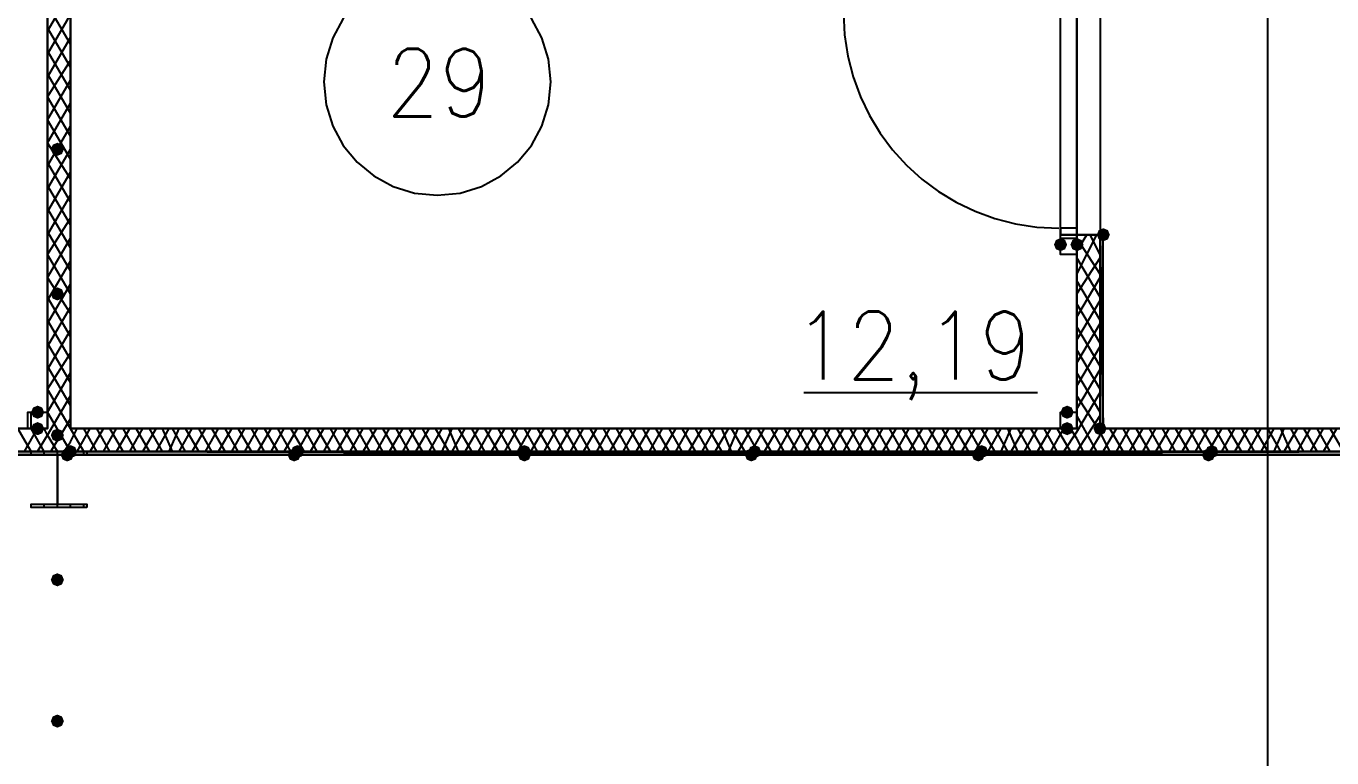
# Model space of a CAD drawing. Header units: millimetres. Extents: x 0 to 420, y 0 to 297.
# Drawn here: x 224.47 to 241.28, y 182.07 to 191.49 of the extents above; entities that cross this region are included whole.
import ezdxf

# ---------------------------------------------------------------- set-up
doc = ezdxf.new("R2010")
doc.units = ezdxf.units.MM
doc.layers.get('0').update_dxf_attribs({"linetype": 'CONTINUOUS'})
doc.styles.get("Standard").update_dxf_attribs({"font": 'STANDARD'})

msp = doc.modelspace()

# ---------------------------------------------------------------- hatches: boundary and pattern name
at = {"true_color": 0x000007}
for points in [[(224.959333, 189.907333), (224.934463, 189.847537), (224.874667, 189.822667), (224.814871, 189.847537), (224.79, 189.907333), (224.814871, 189.967129), (224.874667, 189.992), (224.934462, 189.967129)], [(237.871, 188.679667), (237.846129, 188.619871), (237.786333, 188.595), (237.726538, 188.619871), (237.701667, 188.679667), (237.726537, 188.739462), (237.786333, 188.764333), (237.846129, 188.739463)], [(238.082667, 188.679667), (238.057796, 188.619871), (237.998, 188.595), (237.938204, 188.619871), (237.913333, 188.679667), (237.938204, 188.739462), (237.998, 188.764333), (238.057796, 188.739463)], [(224.959333, 188.044667), (224.934463, 187.984871), (224.874667, 187.96), (224.814871, 187.984871), (224.79, 188.044667), (224.814871, 188.104462), (224.874667, 188.129333), (224.934462, 188.104463)], [(224.705333, 186.520667), (224.680462, 186.460871), (224.620667, 186.436), (224.560871, 186.460871), (224.536, 186.520667), (224.560871, 186.580462), (224.620667, 186.605333), (224.680462, 186.580463)], [(237.955667, 186.520667), (237.930796, 186.460871), (237.871, 186.436), (237.811204, 186.460871), (237.786333, 186.520667), (237.811204, 186.580462), (237.871, 186.605333), (237.930796, 186.580463)], [(224.705333, 186.309), (224.680462, 186.249204), (224.620667, 186.224333), (224.560871, 186.249204), (224.536, 186.309), (224.560871, 186.368796), (224.620667, 186.393667), (224.680462, 186.368796)], [(237.955667, 186.309), (237.930796, 186.249204), (237.871, 186.224333), (237.811204, 186.249204), (237.786333, 186.309), (237.811204, 186.368796), (237.871, 186.393667), (237.930796, 186.368796)], [(224.959333, 186.224333), (224.934463, 186.164537), (224.874667, 186.139667), (224.814871, 186.164537), (224.79, 186.224333), (224.814871, 186.284129), (224.874667, 186.309), (224.934462, 186.284129)], [(225.128667, 186.012667), (225.103796, 185.952871), (225.044, 185.928), (224.984204, 185.952871), (224.959333, 186.012667), (224.984204, 186.072462), (225.044, 186.097333), (225.103796, 186.072463)], [(224.959333, 184.361667), (224.934463, 184.301871), (224.874667, 184.277), (224.814871, 184.301871), (224.79, 184.361667), (224.814871, 184.421462), (224.874667, 184.446333), (224.934462, 184.421463)], [(224.959333, 182.541333), (224.934463, 182.481537), (224.874667, 182.456667), (224.814871, 182.481537), (224.79, 182.541333), (224.814871, 182.601129), (224.874667, 182.626), (224.934462, 182.601129)]]:
    msp.add_hatch(color=0, dxfattribs=at).paths.add_polyline_path(points, flags=0)
at = {"true_color": 0x0000fe}
for points in [[(238.421333, 188.806667), (238.396462, 188.746871), (238.336667, 188.722), (238.276871, 188.746871), (238.252, 188.806667), (238.276871, 188.866462), (238.336667, 188.891333), (238.396462, 188.866463)], [(238.379, 186.309), (238.354129, 186.249204), (238.294333, 186.224333), (238.234537, 186.249204), (238.209667, 186.309), (238.234537, 186.368796), (238.294333, 186.393667), (238.354129, 186.368796)], [(238.379, 186.309), (238.354129, 186.249204), (238.294333, 186.224333), (238.234537, 186.249204), (238.209667, 186.309), (238.234537, 186.368796), (238.294333, 186.393667), (238.354129, 186.368796)], [(225.086333, 185.970333), (225.061462, 185.910537), (225.001667, 185.885667), (224.941871, 185.910537), (224.917, 185.970333), (224.941871, 186.030129), (225.001667, 186.055), (225.061462, 186.030129)], [(225.128667, 186.012667), (225.103796, 185.952871), (225.044, 185.928), (224.984204, 185.952871), (224.959333, 186.012667), (224.984204, 186.072462), (225.044, 186.097333), (225.103796, 186.072463)], [(228.007333, 185.970333), (227.982463, 185.910537), (227.922667, 185.885667), (227.862871, 185.910537), (227.838, 185.970333), (227.862871, 186.030129), (227.922667, 186.055), (227.982462, 186.030129)], [(228.049667, 186.012667), (228.024796, 185.952871), (227.965, 185.928), (227.905204, 185.952871), (227.880333, 186.012667), (227.905204, 186.072462), (227.965, 186.097333), (228.024796, 186.072463)], [(230.970667, 186.012667), (230.945796, 185.952871), (230.886, 185.928), (230.826204, 185.952871), (230.801333, 186.012667), (230.826204, 186.072462), (230.886, 186.097333), (230.945796, 186.072463)], [(230.970667, 185.970333), (230.945796, 185.910537), (230.886, 185.885667), (230.826204, 185.910537), (230.801333, 185.970333), (230.826204, 186.030129), (230.886, 186.055), (230.945796, 186.030129)], [(233.891667, 185.970333), (233.866796, 185.910537), (233.807, 185.885667), (233.747204, 185.910537), (233.722333, 185.970333), (233.747204, 186.030129), (233.807, 186.055), (233.866796, 186.030129)], [(233.934, 186.012667), (233.909129, 185.952871), (233.849333, 185.928), (233.789537, 185.952871), (233.764667, 186.012667), (233.789537, 186.072462), (233.849333, 186.097333), (233.909129, 186.072463)], [(236.812667, 185.970333), (236.787796, 185.910537), (236.728, 185.885667), (236.668204, 185.910537), (236.643333, 185.970333), (236.668204, 186.030129), (236.728, 186.055), (236.787796, 186.030129)], [(236.855, 186.012667), (236.830129, 185.952871), (236.770333, 185.928), (236.710538, 185.952871), (236.685667, 186.012667), (236.710537, 186.072462), (236.770333, 186.097333), (236.830129, 186.072463)], [(239.776, 185.970333), (239.751129, 185.910537), (239.691333, 185.885667), (239.631538, 185.910537), (239.606667, 185.970333), (239.631537, 186.030129), (239.691333, 186.055), (239.751129, 186.030129)], [(239.818333, 186.012667), (239.793462, 185.952871), (239.733667, 185.928), (239.673871, 185.952871), (239.649, 186.012667), (239.673871, 186.072462), (239.733667, 186.097333), (239.793462, 186.072463)]]:
    msp.add_hatch(color=0, dxfattribs=at).paths.add_polyline_path(points, flags=0)
at = {"true_color": 0x000007}
h = msp.add_hatch(color=0, dxfattribs=at)
h.paths.add_polyline_path([(238.336667, 188.806667), (238.294333, 188.806667), (238.336667, 186.309)], flags=0)
h.paths.add_polyline_path([(238.294333, 188.806667), (238.336667, 186.309), (238.294333, 186.309)], flags=0)
h = msp.add_hatch(color=0, dxfattribs=at)
h.paths.add_polyline_path([(225.001667, 186.012667), (217.635667, 186.012667), (225.001667, 185.970333)], flags=0)
h.paths.add_polyline_path([(217.635667, 186.012667), (225.001667, 185.970333), (217.635667, 185.970333)], flags=0)
h = msp.add_hatch(color=0, dxfattribs=at)
h.paths.add_polyline_path([(242.612333, 186.012667), (225.044, 186.012667), (242.612333, 185.970333)], flags=0)
h.paths.add_polyline_path([(225.044, 186.012667), (242.612333, 185.970333), (225.044, 185.970333)], flags=0)

# ---------------------------------------------------------------- linework, layer by layer
at = {"color": 0, "true_color": 0x00002b}
msp.add_lwpolyline([(207.645, 186.309), (224.747667, 186.309), (224.747667, 220.810667), (207.645, 220.810667)], close=True, dxfattribs=at)
at = {"color": 0, "true_color": 0x000005}
msp.add_lwpolyline([(133.011334, 138.006666), (237.236001, 138.006666), (243.924667, 138.006666), (243.924667, 144.060333), (260.942667, 144.060333), (260.942667, 138.006666), (372.745, 138.006666), (372.745, 186.732333), (265.091334, 186.732333), (258.487334, 186.732333), (258.487334, 163.279666), (257.979334, 163.279666), (257.979334, 181.017333), (251.079001, 181.017333), (240.453334, 181.017333), (240.453334, 202.988333), (236.177667, 202.988333), (235.204001, 202.988333), (222.800334, 202.988333), (222.800334, 186.732333), (125.560668, 186.732333)], dxfattribs=at)
at = {"color": 0, "true_color": 0x000007}
for points in [[(225.044, 186.309), (225.044, 202.692), (224.747667, 202.692), (224.747667, 186.309)], [(231.224667, 190.775167), (231.194995, 191.06951), (231.109894, 191.343662), (230.975238, 191.591749), (230.796899, 191.807899), (230.580749, 191.986238), (230.332662, 192.120894), (230.05851, 192.205995), (229.764167, 192.235667), (229.469823, 192.205995), (229.195671, 192.120894), (228.947584, 191.986238), (228.731434, 191.807899), (228.553095, 191.591749), (228.418439, 191.343662), (228.333339, 191.06951), (228.303667, 190.775167)], [(224.747667, 191.431333), (225.044, 191.939333)], [(225.044, 191.262), (224.747667, 191.77)], [(224.747667, 191.135), (225.044, 191.643)], [(234.992333, 191.664167), (235.006649, 191.380658), (235.048667, 191.10534), (235.116993, 190.839605), (235.210234, 190.584849), (235.326996, 190.342463), (235.465886, 190.113843), (235.625509, 189.900381), (235.804472, 189.703472), (236.001381, 189.524509), (236.214843, 189.364886), (236.443463, 189.225996), (236.685849, 189.109234), (236.940605, 189.015993), (237.20634, 188.947667), (237.481658, 188.905649), (237.765167, 188.891333)], [(237.786333, 190.246), (237.786333, 191.727667), (237.871, 191.727667)], [(237.871, 191.727667), (237.998, 191.727667), (237.998, 190.246)], [(225.044, 190.965667), (224.747667, 191.473667)], [(224.747667, 190.838667), (225.044, 191.346667)], [(225.044, 190.669333), (224.747667, 191.177333)], [(224.747667, 190.584667), (225.044, 191.050333)], [(225.044, 190.373), (224.747667, 190.881)], [(224.747667, 190.288333), (225.044, 190.796333)], [(228.303667, 190.775167), (228.333339, 190.480823), (228.418439, 190.206671), (228.553095, 189.958584), (228.731434, 189.742434), (228.947584, 189.564095), (229.195671, 189.429439), (229.469823, 189.344339), (229.764167, 189.314667), (230.05851, 189.344339), (230.332662, 189.429439), (230.580749, 189.564095), (230.796899, 189.742434), (230.975238, 189.958584), (231.109894, 190.206671), (231.194995, 190.480823), (231.224667, 190.775167)], [(225.044, 190.076667), (224.747667, 190.584667)], [(224.747667, 189.992), (225.044, 190.5)], [(225.044, 189.780333), (224.747667, 190.288333)], [(224.747667, 189.695667), (225.044, 190.203667)], [(237.871, 188.806667), (237.786333, 188.806667), (237.786333, 190.246)], [(237.998, 190.246), (237.998, 188.806667), (237.871, 188.806667)], [(225.044, 189.526333), (224.747667, 189.992)], [(224.747667, 189.399333), (225.044, 189.907333)], [(225.044, 189.23), (224.747667, 189.738)], [(224.747667, 189.103), (225.044, 189.611)], [(225.044, 188.933667), (224.747667, 189.441667)], [(224.747667, 188.806667), (225.044, 189.314667)], [(225.044, 188.637333), (224.747667, 189.145333)], [(224.747667, 188.552667), (225.044, 189.018333)], [(225.044, 188.341), (224.747667, 188.849)], [(224.747667, 188.256333), (225.044, 188.764333)], [(237.998, 188.595), (238.125, 188.806667)], [(237.998, 188.298667), (238.252, 188.806667)], [(237.998, 188.806667), (238.294333, 188.806667)], [(238.294333, 188.806667), (237.998, 188.806667)], [(237.998, 188.806667), (237.998, 186.309)], [(238.294333, 188.298667), (237.998, 188.764333)], [(238.294333, 188.552667), (238.167333, 188.806667)], [(238.294333, 188.806667), (238.294333, 186.309), (238.294333, 188.806667), (238.336667, 186.309)], [(238.294333, 186.309), (238.294333, 188.806667)], [(225.044, 188.044667), (224.747667, 188.552667)], [(224.747667, 187.96), (225.044, 188.468)], [(237.998, 188.044667), (238.294333, 188.510333)], [(238.294333, 188.002333), (237.998, 188.510333)], [(225.044, 187.790667), (224.747667, 188.256333)], [(237.998, 187.748333), (238.294333, 188.256333)], [(224.747667, 187.663667), (225.044, 188.171667)], [(238.294333, 187.706), (237.998, 188.214)], [(225.044, 187.494333), (224.747667, 188.002333)], [(237.998, 187.452), (238.294333, 187.96)], [(238.294333, 187.409667), (237.998, 187.917667)], [(224.747667, 187.367333), (225.044, 187.875333)], [(225.044, 187.198), (224.747667, 187.706)], [(224.747667, 187.071), (225.044, 187.579)], [(237.998, 187.155667), (238.294333, 187.663667)], [(238.294333, 187.113333), (237.998, 187.621333)], [(225.044, 186.901667), (224.747667, 187.409667)], [(224.747667, 186.817), (225.044, 187.282667)], [(237.998, 186.859333), (238.294333, 187.367333)], [(238.294333, 186.817), (237.998, 187.325)], [(225.044, 186.605333), (224.747667, 187.113333)], [(237.998, 186.563), (238.294333, 187.071)], [(224.747667, 186.520667), (225.044, 187.028667)], [(238.294333, 186.520667), (237.998, 187.028667)], [(225.044, 186.309), (224.747667, 186.817)], [(224.747667, 186.224333), (225.044, 186.732333)], [(234.484333, 186.774667), (237.49, 186.774667)], [(237.998, 186.266667), (238.294333, 186.774667)], [(238.294333, 186.266667), (237.998, 186.732333)], [(225.044, 186.012667), (224.747667, 186.520667)], [(224.79, 186.012667), (225.044, 186.436)], [(237.998, 186.012667), (238.294333, 186.478333)], [(238.252, 186.012667), (237.998, 186.478333)], [(224.747667, 186.309), (217.635667, 186.309)], [(224.536, 186.012667), (224.366667, 186.309)], [(224.451333, 186.012667), (224.620667, 186.309)], [(224.705333, 186.012667), (224.536, 186.309)], [(224.620667, 186.012667), (224.747667, 186.224333)], [(224.747667, 186.224333), (224.705333, 186.309)], [(224.874667, 186.012667), (224.747667, 186.224333)], [(225.044, 186.139667), (225.128667, 186.309)], [(225.213333, 186.012667), (225.044, 186.309)], [(237.998, 186.309), (225.044, 186.309)], [(225.128667, 186.012667), (225.298, 186.309)], [(225.382667, 186.012667), (225.213333, 186.309)], [(225.298, 186.012667), (225.467333, 186.309)], [(225.552, 186.012667), (225.382667, 186.309)], [(225.467333, 186.012667), (225.636667, 186.309)], [(225.721333, 186.012667), (225.552, 186.309)], [(225.636667, 186.012667), (225.806, 186.309)], [(225.890667, 186.012667), (225.721333, 186.309)], [(225.806, 186.012667), (225.975333, 186.309)], [(226.06, 186.012667), (225.890667, 186.309)], [(225.975333, 186.012667), (226.144667, 186.309)], [(226.229333, 186.012667), (226.06, 186.309)], [(226.144667, 186.012667), (226.314, 186.309)], [(226.356333, 186.012667), (226.229333, 186.309)], [(226.314, 186.012667), (226.441, 186.309)], [(226.525667, 186.012667), (226.356333, 186.309)], [(226.441, 186.012667), (226.610333, 186.309)], [(226.695, 186.012667), (226.525667, 186.309)], [(226.610333, 186.012667), (226.779667, 186.309)], [(226.864333, 186.012667), (226.695, 186.309)], [(226.779667, 186.012667), (226.949, 186.309)], [(227.033667, 186.012667), (226.864333, 186.309)], [(226.949, 186.012667), (227.118333, 186.309)], [(227.203, 186.012667), (227.033667, 186.309)], [(227.118333, 186.012667), (227.287667, 186.309)], [(227.372333, 186.012667), (227.203, 186.309)], [(227.287667, 186.012667), (227.457, 186.309)], [(227.541667, 186.012667), (227.372333, 186.309)], [(227.457, 186.012667), (227.626333, 186.309)], [(227.711, 186.012667), (227.541667, 186.309)], [(227.626333, 186.012667), (227.795667, 186.309)], [(227.880333, 186.012667), (227.711, 186.309)], [(227.795667, 186.012667), (227.965, 186.309)], [(228.049667, 186.012667), (227.880333, 186.309)], [(227.965, 186.012667), (228.134333, 186.309)], [(228.219, 186.012667), (228.049667, 186.309)], [(228.134333, 186.012667), (228.303667, 186.309)], [(228.388333, 186.012667), (228.219, 186.309)], [(228.303667, 186.012667), (228.473, 186.309)], [(228.557667, 186.012667), (228.388333, 186.309)], [(228.473, 186.012667), (228.642333, 186.309)], [(228.727, 186.012667), (228.557667, 186.309)], [(228.642333, 186.012667), (228.811667, 186.309)], [(228.896333, 186.012667), (228.727, 186.309)], [(228.811667, 186.012667), (228.981, 186.309)], [(229.065667, 186.012667), (228.896333, 186.309)], [(228.981, 186.012667), (229.150333, 186.309)], [(229.235, 186.012667), (229.065667, 186.309)], [(229.150333, 186.012667), (229.319667, 186.309)], [(229.404333, 186.012667), (229.235, 186.309)], [(229.319667, 186.012667), (229.489, 186.309)], [(229.573667, 186.012667), (229.404333, 186.309)], [(229.489, 186.012667), (229.658333, 186.309)], [(229.743, 186.012667), (229.573667, 186.309)], [(229.658333, 186.012667), (229.827667, 186.309)], [(229.912333, 186.012667), (229.743, 186.309)], [(229.827667, 186.012667), (229.954667, 186.309)], [(230.039333, 186.012667), (229.912333, 186.309)], [(229.954667, 186.012667), (230.124, 186.309)], [(230.208667, 186.012667), (230.039333, 186.309)], [(230.124, 186.012667), (230.293333, 186.309)], [(230.378, 186.012667), (230.208667, 186.309)], [(230.293333, 186.012667), (230.462667, 186.309)], [(230.547333, 186.012667), (230.378, 186.309)], [(230.462667, 186.012667), (230.632, 186.309)], [(230.716667, 186.012667), (230.547333, 186.309)], [(230.632, 186.012667), (230.801333, 186.309)], [(230.886, 186.012667), (230.716667, 186.309)], [(230.801333, 186.012667), (230.970667, 186.309)], [(231.055333, 186.012667), (230.886, 186.309)], [(230.970667, 186.012667), (231.14, 186.309)], [(231.224667, 186.012667), (231.055333, 186.309)], [(231.14, 186.012667), (231.309333, 186.309)], [(231.394, 186.012667), (231.224667, 186.309)], [(231.309333, 186.012667), (231.478667, 186.309)], [(231.563333, 186.012667), (231.394, 186.309)], [(231.478667, 186.012667), (231.648, 186.309)], [(231.732667, 186.012667), (231.563333, 186.309)], [(231.648, 186.012667), (231.817333, 186.309)], [(231.902, 186.012667), (231.732667, 186.309)], [(231.817333, 186.012667), (231.986667, 186.309)], [(232.071333, 186.012667), (231.902, 186.309)], [(231.986667, 186.012667), (232.156, 186.309)], [(232.240667, 186.012667), (232.071333, 186.309)], [(232.156, 186.012667), (232.325333, 186.309)], [(232.41, 186.012667), (232.240667, 186.309)], [(232.325333, 186.012667), (232.494667, 186.309)], [(232.579333, 186.012667), (232.41, 186.309)], [(232.494667, 186.012667), (232.664, 186.309)], [(232.748667, 186.012667), (232.579333, 186.309)], [(232.664, 186.012667), (232.833333, 186.309)], [(232.918, 186.012667), (232.748667, 186.309)], [(232.833333, 186.012667), (233.002667, 186.309)], [(233.087333, 186.012667), (232.918, 186.309)], [(233.002667, 186.012667), (233.172, 186.309)], [(233.256667, 186.012667), (233.087333, 186.309)], [(233.172, 186.012667), (233.341333, 186.309)], [(233.426, 186.012667), (233.256667, 186.309)], [(233.341333, 186.012667), (233.510667, 186.309)], [(233.553, 186.012667), (233.426, 186.309)], [(233.510667, 186.012667), (233.637667, 186.309)], [(233.722333, 186.012667), (233.553, 186.309)], [(233.637667, 186.012667), (233.807, 186.309)], [(233.891667, 186.012667), (233.722333, 186.309)], [(233.807, 186.012667), (233.976333, 186.309)], [(234.061, 186.012667), (233.891667, 186.309)], [(233.976333, 186.012667), (234.145667, 186.309)], [(234.230333, 186.012667), (234.061, 186.309)], [(234.145667, 186.012667), (234.315, 186.309)], [(234.399667, 186.012667), (234.230333, 186.309)], [(234.315, 186.012667), (234.484333, 186.309)], [(234.569, 186.012667), (234.399667, 186.309)], [(234.484333, 186.012667), (234.653667, 186.309)], [(234.738333, 186.012667), (234.569, 186.309)], [(234.653667, 186.012667), (234.823, 186.309)], [(234.907667, 186.012667), (234.738333, 186.309)], [(234.823, 186.012667), (234.992333, 186.309)], [(235.077, 186.012667), (234.907667, 186.309)], [(234.992333, 186.012667), (235.161667, 186.309)], [(235.246333, 186.012667), (235.077, 186.309)], [(235.161667, 186.012667), (235.331, 186.309)], [(235.415667, 186.012667), (235.246333, 186.309)], [(235.331, 186.012667), (235.500333, 186.309)], [(235.585, 186.012667), (235.415667, 186.309)], [(235.500333, 186.012667), (235.669667, 186.309)], [(235.754333, 186.012667), (235.585, 186.309)], [(235.669667, 186.012667), (235.839, 186.309)], [(235.923667, 186.012667), (235.754333, 186.309)], [(235.839, 186.012667), (236.008333, 186.309)], [(236.093, 186.012667), (235.923667, 186.309)], [(236.008333, 186.012667), (236.177667, 186.309)], [(236.262333, 186.012667), (236.093, 186.309)], [(236.177667, 186.012667), (236.347, 186.309)], [(236.431667, 186.012667), (236.262333, 186.309)], [(236.347, 186.012667), (236.516333, 186.309)], [(236.601, 186.012667), (236.431667, 186.309)], [(236.516333, 186.012667), (236.685667, 186.309)], [(236.770333, 186.012667), (236.601, 186.309)], [(236.685667, 186.012667), (236.855, 186.309)], [(236.939667, 186.012667), (236.770333, 186.309)], [(236.855, 186.012667), (237.024333, 186.309)], [(237.109, 186.012667), (236.939667, 186.309)], [(237.024333, 186.012667), (237.151333, 186.309)], [(237.236, 186.012667), (237.109, 186.309)], [(237.151333, 186.012667), (237.320667, 186.309)], [(237.405333, 186.012667), (237.236, 186.309)], [(237.320667, 186.012667), (237.49, 186.309)], [(237.574667, 186.012667), (237.405333, 186.309)], [(237.49, 186.012667), (237.659333, 186.309)], [(237.744, 186.012667), (237.574667, 186.309)], [(237.659333, 186.012667), (237.828667, 186.309)], [(237.913333, 186.012667), (237.744, 186.309)], [(237.828667, 186.012667), (237.998, 186.266667)], [(237.998, 186.182), (237.913333, 186.309)], [(238.167333, 186.012667), (238.294333, 186.224333)], [(238.294333, 186.224333), (238.336667, 186.309)], [(242.654667, 186.309), (238.294333, 186.309)], [(238.421333, 186.012667), (238.294333, 186.266667)], [(238.336667, 186.012667), (238.506, 186.309)], [(238.590667, 186.012667), (238.421333, 186.309)], [(238.506, 186.012667), (238.675333, 186.309)], [(238.76, 186.012667), (238.590667, 186.309)], [(238.675333, 186.012667), (238.844667, 186.309)], [(238.929333, 186.012667), (238.76, 186.309)], [(238.844667, 186.012667), (239.014, 186.309)], [(239.098667, 186.012667), (238.929333, 186.309)], [(239.014, 186.012667), (239.183333, 186.309)], [(239.268, 186.012667), (239.098667, 186.309)], [(239.183333, 186.012667), (239.352667, 186.309)], [(239.437333, 186.012667), (239.268, 186.309)], [(239.352667, 186.012667), (239.522, 186.309)], [(239.606667, 186.012667), (239.437333, 186.309)], [(239.522, 186.012667), (239.691333, 186.309)], [(239.776, 186.012667), (239.606667, 186.309)], [(239.691333, 186.012667), (239.860667, 186.309)], [(239.945333, 186.012667), (239.776, 186.309)], [(239.860667, 186.012667), (240.03, 186.309)], [(240.114667, 186.012667), (239.945333, 186.309)], [(240.03, 186.012667), (240.199333, 186.309)], [(240.284, 186.012667), (240.114667, 186.309)], [(240.199333, 186.012667), (240.368667, 186.309)], [(240.453333, 186.012667), (240.284, 186.309)], [(240.368667, 186.012667), (240.538, 186.309)], [(240.622667, 186.012667), (240.453333, 186.309)], [(240.538, 186.012667), (240.665, 186.309)], [(240.749667, 186.012667), (240.622667, 186.309)], [(240.665, 186.012667), (240.834333, 186.309)], [(240.919, 186.012667), (240.749667, 186.309)], [(240.834333, 186.012667), (241.003667, 186.309)], [(241.088333, 186.012667), (240.919, 186.309)], [(241.003667, 186.012667), (241.173, 186.309)], [(241.257667, 186.012667), (241.088333, 186.309)], [(241.173, 186.012667), (241.342333, 186.309)], [(241.427, 186.012667), (241.257667, 186.309)], [(224.959333, 186.012667), (225.044, 186.139667)], [(238.082667, 186.012667), (237.998, 186.182)], [(225.001667, 185.970333), (217.635667, 185.970333), (225.001667, 186.012667), (217.635667, 186.012667)], [(217.635667, 186.012667), (224.747667, 186.012667)], [(224.536, 185.970333), (224.536, 186.012667)], [(224.705333, 185.970333), (224.705333, 186.012667)], [(224.747667, 186.012667), (225.044, 186.012667)], [(224.874667, 185.293), (224.874667, 186.012667)], [(242.612333, 185.970333), (225.044, 185.970333), (242.612333, 186.012667), (225.044, 186.012667)], [(225.044, 185.970333), (225.044, 186.012667)], [(225.044, 186.012667), (237.998, 186.012667)], [(225.213333, 185.970333), (225.213333, 186.012667)], [(237.998, 186.012667), (238.294333, 186.012667)], [(238.294333, 186.012667), (242.654667, 186.012667)], [(224.536, 185.293), (224.536, 185.335333)], [(224.705333, 185.293), (224.705333, 185.335333)], [(225.044, 185.293), (225.044, 185.335333)], [(225.213333, 185.293), (225.213333, 185.335333)]]:
    msp.add_lwpolyline(points, dxfattribs=at)
at = {"color": 0, "true_color": 0x000008}
for points in [[(238.294333, 202.395667), (238.294333, 186.309), (242.908667, 186.309), (242.908667, 180.509333), (258.995333, 180.509333), (258.995333, 189.780333), (242.654667, 189.780333), (242.654667, 202.395667)], [(121.200333, 186.012667), (121.200333, 138.895667), (242.654667, 138.895667), (242.654667, 186.012667)]]:
    msp.add_lwpolyline(points, close=True, dxfattribs=at)
at = {"color": 0, "true_color": 0x000098}
msp.add_lwpolyline([(237.998, 194.183), (225.044, 194.183), (225.044, 186.309), (237.998, 186.309)], close=True, dxfattribs=at)
at = {"color": 0, "true_color": 0x000007}
for points in [[(237.998, 188.891333), (237.913333, 188.891333), (237.786333, 188.891333), (237.786333, 188.806667), (237.998, 188.806667)], [(237.786333, 188.552667), (237.786333, 188.764333), (237.998, 188.764333), (237.998, 188.552667), (237.786333, 188.552667), (237.786333, 188.806667), (237.998, 188.806667), (237.998, 188.552667)], [(238.336667, 188.806667), (238.294333, 188.806667), (238.336667, 186.309)], [(238.294333, 188.806667), (238.336667, 186.309), (238.294333, 186.309)], [(238.294333, 188.806667), (238.294333, 186.309), (238.336667, 186.309), (238.336667, 188.806667)], [(238.294333, 188.806667), (238.294333, 186.309), (238.336667, 186.309), (238.336667, 188.806667)], [(224.747667, 186.309), (224.536, 186.309), (224.536, 186.520667), (224.747667, 186.520667), (224.747667, 186.309), (224.493667, 186.309), (224.493667, 186.520667), (224.747667, 186.520667)], [(237.786333, 186.520667), (237.998, 186.520667), (237.998, 186.309), (237.786333, 186.309), (237.786333, 186.520667), (237.998, 186.520667), (237.998, 186.309), (237.786333, 186.309)], [(225.001667, 186.012667), (217.635667, 186.012667), (225.001667, 185.970333)], [(217.635667, 186.012667), (225.001667, 185.970333), (217.635667, 185.970333)], [(217.635667, 185.970333), (225.001667, 185.970333), (225.001667, 186.012667), (217.635667, 186.012667)], [(217.635667, 185.970333), (225.001667, 185.970333), (225.001667, 186.012667), (217.635667, 186.012667)], [(225.255667, 185.293), (224.536, 185.293), (224.536, 185.335333), (224.874667, 185.335333), (224.874667, 185.970333), (224.536, 185.970333), (224.536, 186.012667), (225.255667, 186.012667), (225.255667, 185.970333), (224.874667, 185.970333), (224.874667, 185.335333), (225.255667, 185.335333)], [(242.612333, 186.012667), (225.044, 186.012667), (242.612333, 185.970333)], [(225.044, 186.012667), (242.612333, 185.970333), (225.044, 185.970333)], [(225.044, 185.970333), (242.612333, 185.970333), (242.612333, 186.012667), (225.044, 186.012667)], [(225.044, 185.970333), (242.612333, 185.970333), (242.612333, 186.012667), (225.044, 186.012667)]]:
    msp.add_lwpolyline(points, close=True, dxfattribs=at)

# ---------------------------------------------------------------- texts
at = {"color": 0, "true_color": 0x000007, "char_height": 0.872032, "attachment_point": 1}
for s, insert, width in [('29', (229.107997, 191.202697), 1.06581688), ('12,19', (234.35734, 187.81603), 2.37386489)]:
    msp.add_mtext(s, dxfattribs=dict(at, insert=insert, width=width))

doc.saveas('drawing.dxf')
